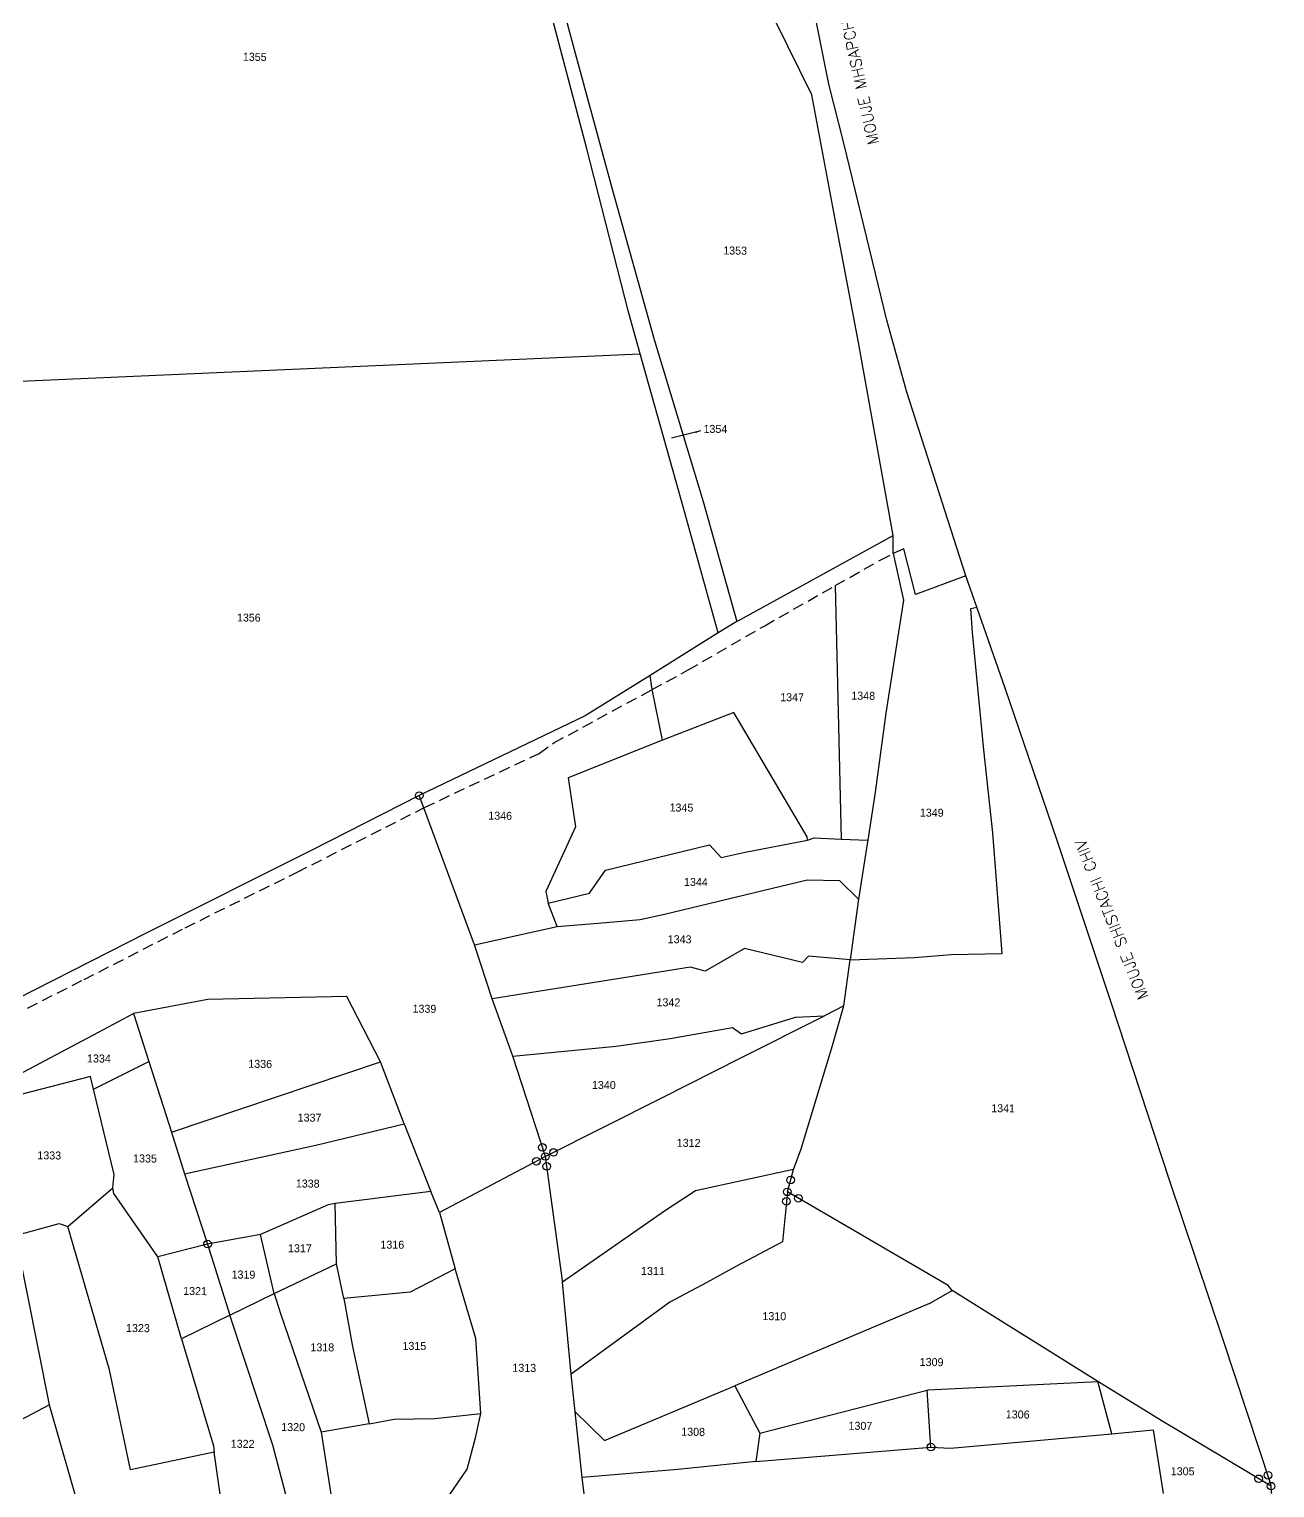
# Model space of a CAD drawing. Header units: metres. Extents: x 286362 to 288495, y 2008811 to 2013011.
# Drawn here: x 287696 to 288259, y 2011452 to 2012111 of the extents above; entities that cross this region are included whole.
import ezdxf
from ezdxf.enums import TextEntityAlignment as Align

# ---------------------------------------------------------------- set-up
doc = ezdxf.new("R2010")
doc.units = ezdxf.units.M
doc.linetypes.add('DASHED', pattern=[0.75, 0.5, -0.25])
for name, color, linetype in [('LINE_FOOTPATH', 1, 'DASHED'), ('POLY_PARCEL', 6, 'Continuous'), ('POLY_ROAD', 30, 'Continuous'), ('POLY_WATER', 4, 'Continuous'), ('TEXT_MAPOUT', 7, 'Continuous'), ('TEXT_PARCEL', 7, 'Continuous'), ('V_BOUND_LINE', 7, 'Continuous')]:
    doc.layers.add(name, color=color, linetype=linetype)
doc.styles.get("Standard").update_dxf_attribs({"font": 'simplex.shx'})
doc.styles.add('TEXT_MAP', font='')
doc.styles.get('TEXT_MAP').set_extended_font_data('Kruti Dev 050')
doc.dimstyles.get("Standard").update_dxf_attribs({"dimtxt": 0.18, "dimasz": 0.18, "dimexe": 0.18, "dimexo": 0.0625, "dimgap": 0.09, "dimtad": 0, "dimtih": 1, "dimtoh": 1, "dimdec": 4, "dimzin": 0, "dimdsep": 46, "dimtxsty": 'Standard', "dimcen": 0.09, "dimadec": 0, "dimazin": 0, "dimtfac": 1, "dimtdec": 4, "dimtofl": 0, "dimtmove": 0, "dimatfit": 3, "dimfxl": 1, "dimtolj": 1, "dimtzin": 0, "dimarcsym": 0})

msp = doc.modelspace()

# ---------------------------------------------------------------- linework, layer by layer
for centre in [(287872.35, 2011764.94), (287927.92, 2011606.11), (287925.21, 2011599.84), (287929.26, 2011601.98), (287932.95, 2011603.84), (287929.87, 2011597.49), (288038.53, 2011586.02), (288040.01, 2011591.37), (288038.13, 2011581.75), (288043.53, 2011583.1), (287776.79, 2011562.46), (288103.35, 2011470.8), (288251.38, 2011456.46), (288255.56, 2011458.06), (288256.93, 2011453.14)]:
    msp.add_circle(centre, 1.71)
at = {"layer": 'LINE_FOOTPATH', "ltscale": 10}
for p, q in [((288060.2, 2011859.77), (288080.45, 2011871.26)), ((288080.45, 2011871.26), (288086.34, 2011874.25)), ((288028.31, 2011841.66), (288060.2, 2011859.77)), ((287993.8, 2011821.68), (288028.31, 2011841.66)), ((287977.44, 2011812.8), (287993.8, 2011821.68)), ((287933.07, 2011788.71), (287977.44, 2011812.8)), ((287926.44, 2011784), (287933.07, 2011788.71)), ((287874.73, 2011759.57), (287926.44, 2011784)), ((287817.17, 2011730.34), (287874.4, 2011759.4)), ((287874.4, 2011759.4), (287874.73, 2011759.57)), ((287766.62, 2011705.27), (287817.17, 2011730.34)), ((287720.96, 2011681.85), (287766.62, 2011705.27)), ((287675.38, 2011658.86), (287720.96, 2011681.85))]:
    msp.add_line(p, q, dxfattribs=at)
at = {"layer": 'POLY_PARCEL'}
for p, q in [((288049.62, 2012081.34), (288002.57, 2012176.47)), ((288059.49, 2012028.33), (288049.62, 2012081.34)), ((288070.62, 2011969.55), (288059.49, 2012028.33)), ((287657.47, 2011950.46), (287972.14, 2011964.35)), ((288086.25, 2011882.31), (288070.62, 2011969.55)), ((288015.66, 2011843.6), (288086.25, 2011882.31)), ((288086.34, 2011874.25), (288086.25, 2011882.31)), ((288091.13, 2011876.34), (288086.34, 2011874.25)), ((288086.34, 2011874.25), (288091.05, 2011853.11)), ((288096.37, 2011855.73), (288091.13, 2011876.34)), ((288060.2, 2011859.77), (288062.84, 2011745.31)), ((288119.16, 2011864.13), (288096.37, 2011855.73)), ((288091.05, 2011853.11), (288083, 2011802.18)), ((288121.37, 2011849.41), (288124.1, 2011849.98)), ((288122.08, 2011838.62), (288121.37, 2011849.41)), ((288007.36, 2011838.37), (287976.66, 2011819.19)), ((288127.23, 2011785.54), (288122.08, 2011838.62)), ((287976.53, 2011819.11), (287947.18, 2011800.97)), ((287976.66, 2011819.19), (287976.53, 2011819.11)), ((287977.44, 2011812.8), (287976.66, 2011819.19)), ((287982.2, 2011789.91), (287977.44, 2011812.8)), ((287947.18, 2011800.97), (287872.35, 2011764.94)), ((288014.32, 2011802.53), (287982.2, 2011789.91)), ((288047.48, 2011746.28), (288014.32, 2011802.53)), ((288083, 2011802.18), (288078.21, 2011766.48)), ((287982.2, 2011789.91), (287939.57, 2011772.94)), ((288131.31, 2011748.1), (288127.23, 2011785.54)), ((287939.57, 2011772.94), (287942.82, 2011750.9)), ((288078.21, 2011766.48), (288074.87, 2011744.82)), ((287942.82, 2011750.9), (287929.46, 2011721.65)), ((288047.6, 2011744.76), (288047.48, 2011746.28)), ((288047.6, 2011744.76), (288050.71, 2011745.81)), ((288050.71, 2011745.81), (288062.84, 2011745.31)), ((288135.5, 2011693.58), (288131.31, 2011748.1)), ((287956.41, 2011731.32), (288003.43, 2011742.72)), ((288003.43, 2011742.72), (288008.7, 2011736.92)), ((288008.7, 2011736.92), (288019.51, 2011739.37)), ((288019.51, 2011739.37), (288047.6, 2011744.76)), ((288062.84, 2011745.31), (288074.87, 2011744.82)), ((288074.76, 2011744.08), (288070.7, 2011718.23)), ((288074.87, 2011744.82), (288074.76, 2011744.08)), ((287949.16, 2011720.88), (287956.41, 2011731.32)), ((287983.07, 2011711.38), (288047.46, 2011726.95)), ((288047.46, 2011726.95), (288062.01, 2011726.67)), ((288062.01, 2011726.67), (288070.7, 2011718.23)), ((287929.46, 2011721.65), (287930.51, 2011716.34)), ((287930.51, 2011716.34), (287949.16, 2011720.88)), ((287934.55, 2011705.9), (287930.51, 2011716.34)), ((288070.7, 2011718.23), (288066.93, 2011690.84)), ((287934.55, 2011705.9), (287953.17, 2011707.34)), ((287953.17, 2011707.34), (287972.13, 2011709.06)), ((287972.13, 2011709.06), (287983.07, 2011711.38)), ((287897.24, 2011697.61), (287934.55, 2011705.9)), ((288019.12, 2011695.89), (288001.44, 2011685.68)), ((288045.35, 2011689.57), (288019.12, 2011695.89)), ((288095.98, 2011691.8), (288112.44, 2011693.13)), ((288112.44, 2011693.13), (288135.5, 2011693.58)), ((287994.85, 2011687.49), (287961.9, 2011682.15)), ((288001.44, 2011685.68), (287994.85, 2011687.49)), ((288048.07, 2011692.37), (288045.35, 2011689.57)), ((288066.93, 2011690.84), (288048.07, 2011692.37)), ((288064.04, 2011670.04), (288066.93, 2011690.84)), ((288066.93, 2011690.84), (288095.98, 2011691.8)), ((287961.9, 2011682.15), (287905.26, 2011673.1)), ((288064.04, 2011670.04), (288055.31, 2011665.43)), ((288058.87, 2011652.04), (288064.04, 2011670.04)), ((287743.38, 2011666.59), (287750.29, 2011644.93)), ((287985.61, 2011655.32), (288013.84, 2011660.3)), ((288013.84, 2011660.3), (288017.85, 2011657.3)), ((288054.01, 2011664.75), (288017.7, 2011646.5)), ((288017.85, 2011657.3), (288042.27, 2011664.91)), ((288042.27, 2011664.91), (288055.31, 2011665.43)), ((288055.31, 2011665.43), (288054.01, 2011664.75)), ((287961.17, 2011651.78), (287985.61, 2011655.32)), ((287914.54, 2011647.3), (287961.17, 2011651.78)), ((288044.81, 2011605.41), (288058.87, 2011652.04)), ((287725.29, 2011632.35), (287750.29, 2011644.93)), ((287750.29, 2011644.93), (287760.47, 2011613.02)), ((287760.47, 2011613.02), (287854.89, 2011644.78)), ((288017.7, 2011646.5), (287981.74, 2011628.37)), ((287723.89, 2011638.16), (287692.44, 2011629.91)), ((287725.29, 2011632.35), (287723.89, 2011638.16)), ((287734.55, 2011593.88), (287725.29, 2011632.35)), ((287981.74, 2011628.37), (287929.26, 2011601.98)), ((287825.71, 2011607.11), (287865.46, 2011616.73)), ((287760.47, 2011613.02), (287766.32, 2011594.22)), ((287766.32, 2011594.22), (287825.71, 2011607.11)), ((288041.31, 2011596.05), (288044.81, 2011605.41)), ((287766.32, 2011594.22), (287776.79, 2011562.46)), ((288041.31, 2011596.05), (287996.99, 2011586.51)), ((288038.53, 2011586.02), (288041.31, 2011596.05)), ((287713.73, 2011570.33), (287734.01, 2011587.87)), ((287734.01, 2011587.87), (287734.55, 2011593.88)), ((287734.37, 2011585.31), (287734.01, 2011587.87)), ((287754.37, 2011556.61), (287734.37, 2011585.31)), ((287877.53, 2011586.21), (287834.37, 2011580.72)), ((287996.99, 2011586.51), (287983.11, 2011577.32)), ((288038.53, 2011586.02), (288036.42, 2011563.45)), ((288111.19, 2011543.71), (288038.53, 2011586.02)), ((287831.2, 2011580.12), (287800.65, 2011566.79)), ((287834.37, 2011580.72), (287831.2, 2011580.12)), ((287835.02, 2011553.56), (287834.37, 2011580.72)), ((287983.11, 2011577.32), (287937.02, 2011545.3)), ((287690.08, 2011566.29), (287709.78, 2011571.8)), ((287709.78, 2011571.8), (287713.73, 2011570.33)), ((287732.48, 2011505.73), (287713.73, 2011570.33)), ((287690.08, 2011566.29), (287705.22, 2011489.85)), ((287776.79, 2011562.46), (287754.37, 2011556.61)), ((287800.65, 2011566.79), (287776.79, 2011562.46)), ((287776.79, 2011562.46), (287786.8, 2011530.29)), ((287806.85, 2011540.06), (287800.65, 2011566.79)), ((288036.42, 2011563.45), (288015.32, 2011552.33)), ((287764.97, 2011519.72), (287754.37, 2011556.61)), ((287806.85, 2011540.06), (287835.02, 2011553.56)), ((287838.27, 2011537.88), (287835.02, 2011553.56)), ((287888.48, 2011551.21), (287868.24, 2011540.76)), ((288015.32, 2011552.33), (288002.25, 2011545.12)), ((288002.25, 2011545.12), (287985.41, 2011536.24)), ((288102.66, 2011535.62), (288112.95, 2011541.55)), ((288112.95, 2011541.55), (288111.19, 2011543.71)), ((288178.66, 2011500.44), (288112.95, 2011541.55)), ((287786.8, 2011530.29), (287806.85, 2011540.06)), ((287806.85, 2011540.06), (287809.63, 2011531.11)), ((287868.24, 2011540.76), (287838.27, 2011537.88)), ((287838.27, 2011537.88), (287842.17, 2011516.26)), ((287985.41, 2011536.24), (287940.98, 2011503.69)), ((288102.66, 2011535.62), (288014.81, 2011498.39)), ((287786.8, 2011530.29), (287764.97, 2011519.72)), ((287806.23, 2011471.68), (287786.8, 2011530.29)), ((287809.63, 2011531.11), (287828.02, 2011477.53)), ((287764.97, 2011519.72), (287779.4, 2011471.36)), ((287842.17, 2011516.26), (287849.76, 2011481.28)), ((287741.91, 2011460.48), (287732.48, 2011505.73)), ((287956, 2011473.73), (288014.81, 2011498.39)), ((288014.81, 2011498.39), (288026.09, 2011477)), ((288026.09, 2011477), (288101.6, 2011496.48)), ((288101.6, 2011496.48), (288102.13, 2011496.62)), ((288103.35, 2011470.8), (288101.6, 2011496.48)), ((288102.13, 2011496.62), (288178.66, 2011500.44)), ((288185.01, 2011476.79), (288178.66, 2011500.44)), ((288207.35, 2011482.79), (288178.66, 2011500.44)), ((287675.23, 2011474.04), (287705.22, 2011489.85)), ((287705.22, 2011489.85), (287719.78, 2011438.95)), ((287849.76, 2011481.28), (287861.04, 2011483.4)), ((287861.04, 2011483.4), (287879.31, 2011483.64)), ((287879.31, 2011483.64), (287900.1, 2011485.89)), ((287942.78, 2011486.66), (287956, 2011473.73)), ((288256.93, 2011453.14), (288207.35, 2011482.79)), ((287849.76, 2011481.28), (287828.02, 2011477.53)), ((287828.02, 2011477.53), (287836.83, 2011421.49)), ((288026.09, 2011477), (288024.27, 2011464.22)), ((288112.25, 2011470.34), (288185.01, 2011476.79)), ((288185.01, 2011476.79), (288203.64, 2011478.55)), ((288203.64, 2011478.55), (288208.19, 2011449.8)), ((287779.4, 2011471.36), (287779.69, 2011468.51)), ((287820.13, 2011418.8), (287806.23, 2011471.68)), ((288024.27, 2011464.22), (288103.35, 2011470.8)), ((288103.35, 2011470.8), (288112.25, 2011470.34)), ((287779.69, 2011468.51), (287741.91, 2011460.48)), ((287787.61, 2011413.57), (287779.69, 2011468.51)), ((288024.27, 2011464.22), (287989.02, 2011460.61)), ((287989.02, 2011460.61), (287945.92, 2011457.01))]:
    msp.add_line(p, q, dxfattribs=at)
at = {"layer": 'POLY_ROAD'}
for p, q in [((287924.29, 2012169.39), (287942.21, 2012101.88)), ((287947.79, 2012057.57), (287923.15, 2012151.24)), ((287942.21, 2012101.88), (287959.31, 2012039.29)), ((287966.97, 2011982.74), (287947.79, 2012057.57)), ((287959.31, 2012039.29), (287978.36, 2011970.84)), ((287972.14, 2011964.35), (287966.97, 2011982.74)), ((287978.36, 2011970.84), (288000.48, 2011897.8)), ((287990.79, 2011898.03), (287972.14, 2011964.35)), ((288007.36, 2011838.37), (287990.79, 2011898.03)), ((288000.48, 2011897.8), (288015.66, 2011843.6)), ((288015.66, 2011843.6), (288007.36, 2011838.37))]:
    msp.add_line(p, q, dxfattribs=at)
at = {"layer": 'POLY_WATER'}
for p, q in [((287872.35, 2011764.94), (287823.56, 2011740.17)), ((287874.4, 2011759.4), (287872.35, 2011764.94)), ((287897.24, 2011697.61), (287874.4, 2011759.4)), ((287823.56, 2011740.17), (287748.99, 2011702.85)), ((287748.99, 2011702.85), (287659.61, 2011657.27)), ((287905.26, 2011673.1), (287897.24, 2011697.61)), ((287839.69, 2011674.19), (287776.85, 2011672.93)), ((287854.89, 2011644.78), (287839.69, 2011674.19)), ((287776.85, 2011672.93), (287743.38, 2011666.59)), ((287914.54, 2011647.3), (287905.26, 2011673.1)), ((287725.18, 2011656.9), (287743.38, 2011666.59)), ((287686.48, 2011636.37), (287725.18, 2011656.9)), ((287929.26, 2011601.98), (287914.54, 2011647.3)), ((287865.46, 2011616.73), (287854.89, 2011644.78)), ((287865.46, 2011616.73), (287877.53, 2011586.21)), ((287929.26, 2011601.98), (287881.44, 2011576.77)), ((287936.96, 2011545.93), (287929.26, 2011601.98)), ((287881.44, 2011576.77), (287877.53, 2011586.21)), ((287881.44, 2011576.77), (287888.48, 2011551.21)), ((287897.93, 2011519.74), (287888.48, 2011551.21)), ((287937.02, 2011545.3), (287936.96, 2011545.93)), ((287940.98, 2011503.69), (287937.02, 2011545.3)), ((287900.1, 2011485.89), (287897.93, 2011519.74)), ((287942.78, 2011486.66), (287940.98, 2011503.69)), ((287897.71, 2011474.91), (287900.1, 2011485.89)), ((287945.92, 2011457.01), (287942.78, 2011486.66)), ((287894.03, 2011460.76), (287897.71, 2011474.91)), ((287860.97, 2011412.72), (287894.03, 2011460.76)), ((287947.97, 2011439.89), (287945.92, 2011457.01))]:
    msp.add_line(p, q, dxfattribs=at)
at = {"layer": 'V_BOUND_LINE'}
for p, q in [((288057.32, 2012086.21), (288047.35, 2012135.8)), ((288064.1, 2012059.51), (288057.32, 2012086.21)), ((288083.39, 2011979.59), (288064.1, 2012059.51)), ((288092.53, 2011947.04), (288083.39, 2011979.59)), ((288119.16, 2011864.13), (288092.53, 2011947.04)), ((288124.1, 2011849.98), (288119.16, 2011864.13)), ((288137.02, 2011812.99), (288124.1, 2011849.98)), ((288160.38, 2011744.66), (288137.02, 2011812.99)), ((288184.89, 2011671), (288160.38, 2011744.66)), ((288211.05, 2011591.32), (288184.89, 2011671)), ((288235.39, 2011519.21), (288211.05, 2011591.32)), ((288256.86, 2011454.09), (288235.39, 2011519.21)), ((288256.93, 2011453.14), (288256.86, 2011454.09)), ((288257.18, 2011449.88), (288256.93, 2011453.14))]:
    msp.add_line(p, q, dxfattribs=at)

# ---------------------------------------------------------------- texts
at = {"layer": 'TEXT_MAPOUT'}
for s, rotation, p in [('MOUJE MHSAPCHI SHIV', 102.23395, (288079.93, 2012059.43)), ('MOUJE SHISTACHI CHIV', 111.93711, (288201.74, 2011674.04))]:
    msp.add_text(s, height=5.0171, rotation=rotation, dxfattribs=at).set_placement(p)
at = {"layer": 'TEXT_PARCEL', "style": 'TEXT_MAP'}
for s, height, p in [('1355', 3.612, (287798.05, 2012098.49)), ('1353', 3.612, (288014.95, 2012011.03)), ('1354', 3.612, (288006.05, 2011930.5)), ('1356', 3.568, (287795.39, 2011845.3)), ('1348', 3.612, (288072.78, 2011810.02)), ('1347', 3.612, (288040.67, 2011809.33)), ('1345', 3.612, (287990.72, 2011759.53)), ('1349', 3.612, (288103.75, 2011757.23)), ('1346', 3.612, (287908.87, 2011755.85)), ('1344', 3.612, (287997.24, 2011725.94)), ('1343', 3.612, (287989.89, 2011700.06)), ('1342', 3.612, (287984.84, 2011671.57)), ('1339', 3.612, (287874.66, 2011668.69)), ('1334', 3.612, (287727.7, 2011646.22)), ('1336', 3.612, (287800.51, 2011643.8)), ('1340', 3.612, (287955.68, 2011634.26)), ('1337', 3.612, (287822.81, 2011619.54)), ('1341', 3.612, (288135.97, 2011623.75)), ('1312', 3.612, (287993.98, 2011608.13)), ('1333', 3.612, (287705.27, 2011602.47)), ('1335', 3.612, (287748.5, 2011601.09)), ('1338', 3.612, (287821.98, 2011589.76)), ('1317', 3.612, (287818.46, 2011560.54)), ('1316', 3.612, (287860.17, 2011562.18)), ('1319', 3.612, (287792.96, 2011548.66)), ('1311', 3.612, (287977.85, 2011550.29)), ('1321', 3.612, (287771.1, 2011541.22)), ('1310', 3.612, (288032.66, 2011529.89)), ('1323', 3.612, (287745.31, 2011524.5)), ('1318', 3.612, (287828.56, 2011515.81)), ('1315', 3.612, (287870.12, 2011516.45)), ('1309', 3.612, (288103.66, 2011509.15)), ('1313', 3.612, (287919.75, 2011506.57)), ('1306', 3.612, (288142.55, 2011485.51)), ('1320', 3.612, (287815.39, 2011479.79)), ('1308', 3.612, (287996, 2011477.68)), ('1307', 3.612, (288071.52, 2011480.37)), ('1322', 3.612, (287792.59, 2011472.25)), ('1305', 3.612, (288217.04, 2011459.85))]:
    msp.add_text(s, height=height, rotation=359.44594, dxfattribs=at).set_placement(p, align=Align.MIDDLE)

# ---------------------------------------------------------------- leaders
msp.add_leader([(287999.46, 2011929.61), (287986.18, 2011926.38)], dimstyle='Standard', override={"dimtxt": 2.5, "dimasz": 2.5, "dimexe": 1.25, "dimexo": 0.625, "dimgap": 0.625, "dimtad": 1, "dimtih": 0, "dimtoh": 0, "dimzin": 8, "dimcen": 2.5, "dimtofl": 1})

doc.saveas('drawing.dxf')
